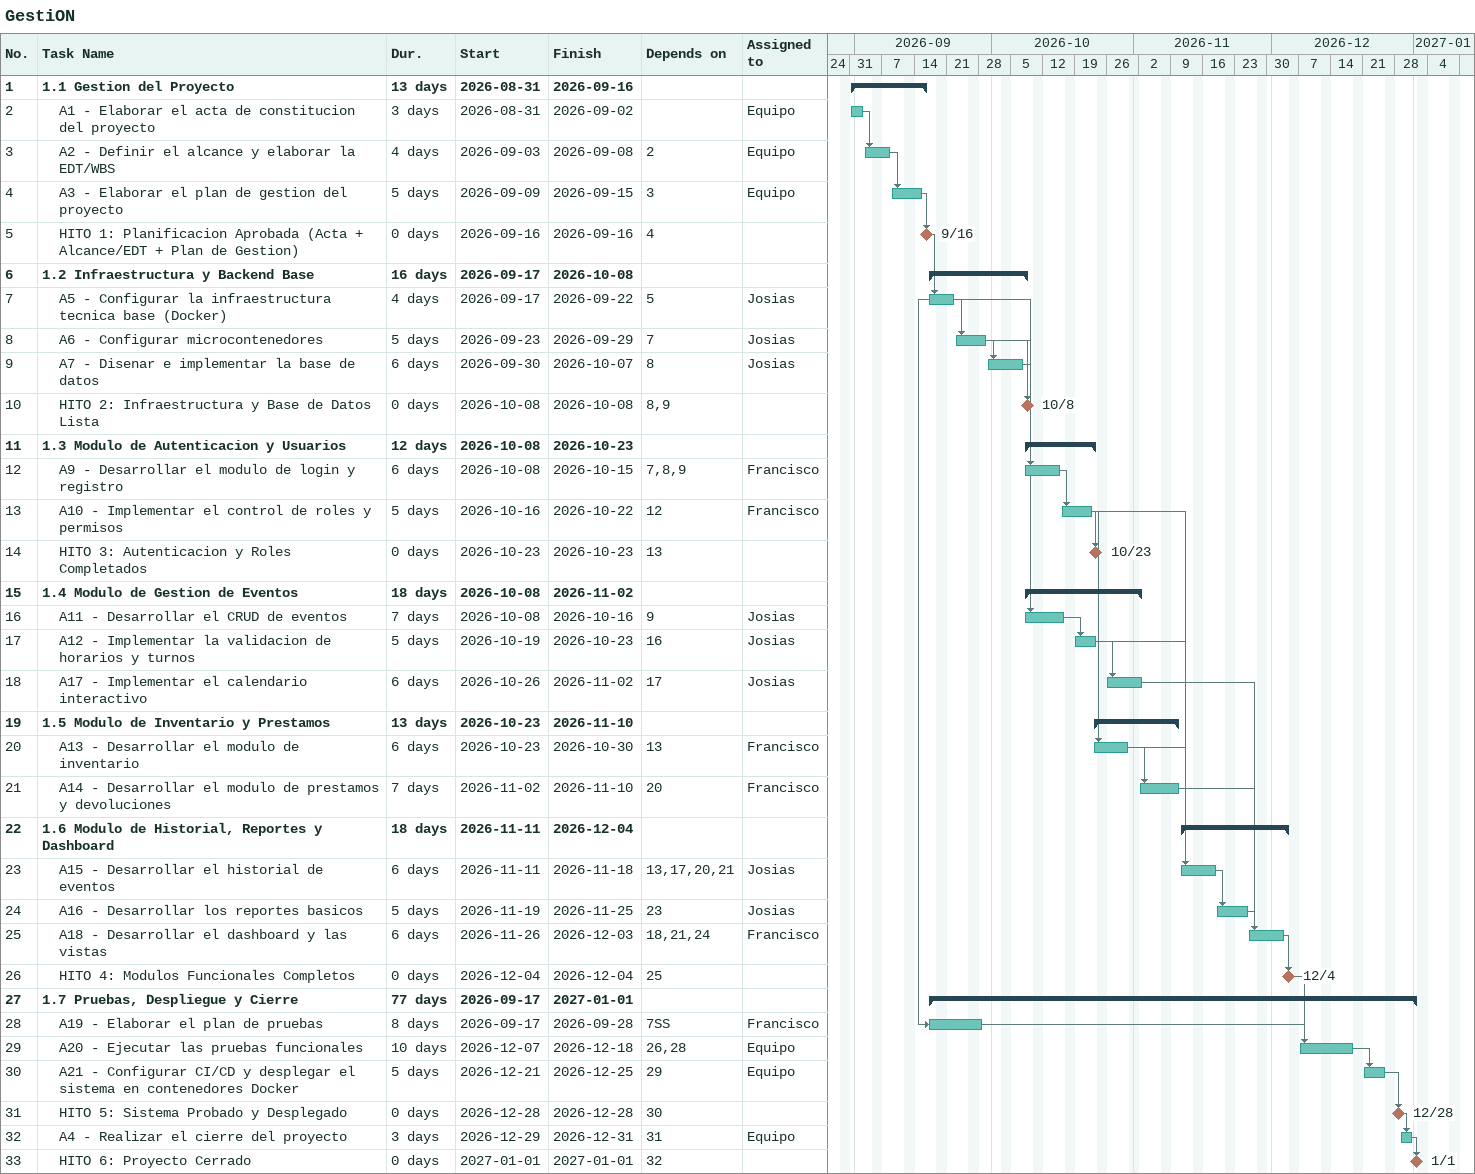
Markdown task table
GestiON

| ID | Level | Task | Duration | Start | Finish | Predecessors | Resources |
|---|---|---|---|---|---|---|---|
| 1 | 1 | **1.1 Gestion del Proyecto** | 13d | 2026-08-31 | 2026-09-16 |  |  |
| 2 | 2 | A1 - Elaborar el acta de constitucion del proyecto | 3d | 2026-08-31 | 2026-09-02 |  | Equipo |
| 3 | 2 | A2 - Definir el alcance y elaborar la EDT/WBS | 4d | 2026-09-03 | 2026-09-08 | 2 | Equipo |
| 4 | 2 | A3 - Elaborar el plan de gestion del proyecto | 5d | 2026-09-09 | 2026-09-15 | 3 | Equipo |
| 5 | 2 | HITO 1: Planificacion Aprobada (Acta + Alcance/EDT + Plan de Gestion) | 0d | 2026-09-16 | 2026-09-16 | 4 |  |
| 6 | 1 | **1.2 Infraestructura y Backend Base** | 16d | 2026-09-17 | 2026-10-08 |  |  |
| 7 | 2 | A5 - Configurar la infraestructura tecnica base (Docker) | 4d | 2026-09-17 | 2026-09-22 | 5 | Josias |
| 8 | 2 | A6 - Configurar microcontenedores | 5d | 2026-09-23 | 2026-09-29 | 7 | Josias |
| 9 | 2 | A7 - Disenar e implementar la base de datos | 6d | 2026-09-30 | 2026-10-07 | 8 | Josias |
| 10 | 2 | HITO 2: Infraestructura y Base de Datos Lista | 0d | 2026-10-08 | 2026-10-08 | 8, 9 |  |
| 11 | 1 | **1.3 Modulo de Autenticacion y Usuarios** | 12d | 2026-10-08 | 2026-10-23 |  |  |
| 12 | 2 | A9 - Desarrollar el modulo de login y registro | 6d | 2026-10-08 | 2026-10-15 | 7, 8, 9 | Francisco |
| 13 | 2 | A10 - Implementar el control de roles y permisos | 5d | 2026-10-16 | 2026-10-22 | 12 | Francisco |
| 14 | 2 | HITO 3: Autenticacion y Roles Completados | 0d | 2026-10-23 | 2026-10-23 | 13 |  |
| 15 | 1 | **1.4 Modulo de Gestion de Eventos** | 18d | 2026-10-08 | 2026-11-02 |  |  |
| 16 | 2 | A11 - Desarrollar el CRUD de eventos | 7d | 2026-10-08 | 2026-10-16 | 9 | Josias |
| 17 | 2 | A12 - Implementar la validacion de horarios y turnos | 5d | 2026-10-19 | 2026-10-23 | 16 | Josias |
| 18 | 2 | A17 - Implementar el calendario interactivo | 6d | 2026-10-26 | 2026-11-02 | 17 | Josias |
| 19 | 1 | **1.5 Modulo de Inventario y Prestamos** | 13d | 2026-10-23 | 2026-11-10 |  |  |
| 20 | 2 | A13 - Desarrollar el modulo de inventario | 6d | 2026-10-23 | 2026-10-30 | 13 | Francisco |
| 21 | 2 | A14 - Desarrollar el modulo de prestamos y devoluciones | 7d | 2026-11-02 | 2026-11-10 | 20 | Francisco |
| 22 | 1 | **1.6 Modulo de Historial, Reportes y Dashboard** | 18d | 2026-11-11 | 2026-12-04 |  |  |
| 23 | 2 | A15 - Desarrollar el historial de eventos | 6d | 2026-11-11 | 2026-11-18 | 13, 17, 20, 21 | Josias |
| 24 | 2 | A16 - Desarrollar los reportes basicos | 5d | 2026-11-19 | 2026-11-25 | 23 | Josias |
| 25 | 2 | A18 - Desarrollar el dashboard y las vistas | 6d | 2026-11-26 | 2026-12-03 | 18, 21, 24 | Francisco |
| 26 | 2 | HITO 4: Modulos Funcionales Completos | 0d | 2026-12-04 | 2026-12-04 | 25 |  |
| 27 | 1 | **1.7 Pruebas, Despliegue y Cierre** | 77d | 2026-09-17 | 2027-01-01 |  |  |
| 28 | 2 | A19 - Elaborar el plan de pruebas | 8d | 2026-09-17 | 2026-09-28 | 7SS | Francisco |
| 29 | 2 | A20 - Ejecutar las pruebas funcionales | 10d | 2026-12-07 | 2026-12-18 | 26, 28 | Equipo |
| 30 | 2 | A21 - Configurar CI/CD y desplegar el sistema en contenedores Docker | 5d | 2026-12-21 | 2026-12-25 | 29 | Equipo |
| 31 | 2 | HITO 5: Sistema Probado y Desplegado | 0d | 2026-12-28 | 2026-12-28 | 30 |  |
| 32 | 2 | A4 - Realizar el cierre del proyecto | 3d | 2026-12-29 | 2026-12-31 | 31 | Equipo |
| 33 | 2 | HITO 6: Proyecto Cerrado | 0d | 2027-01-01 | 2027-01-01 | 32 |  |
